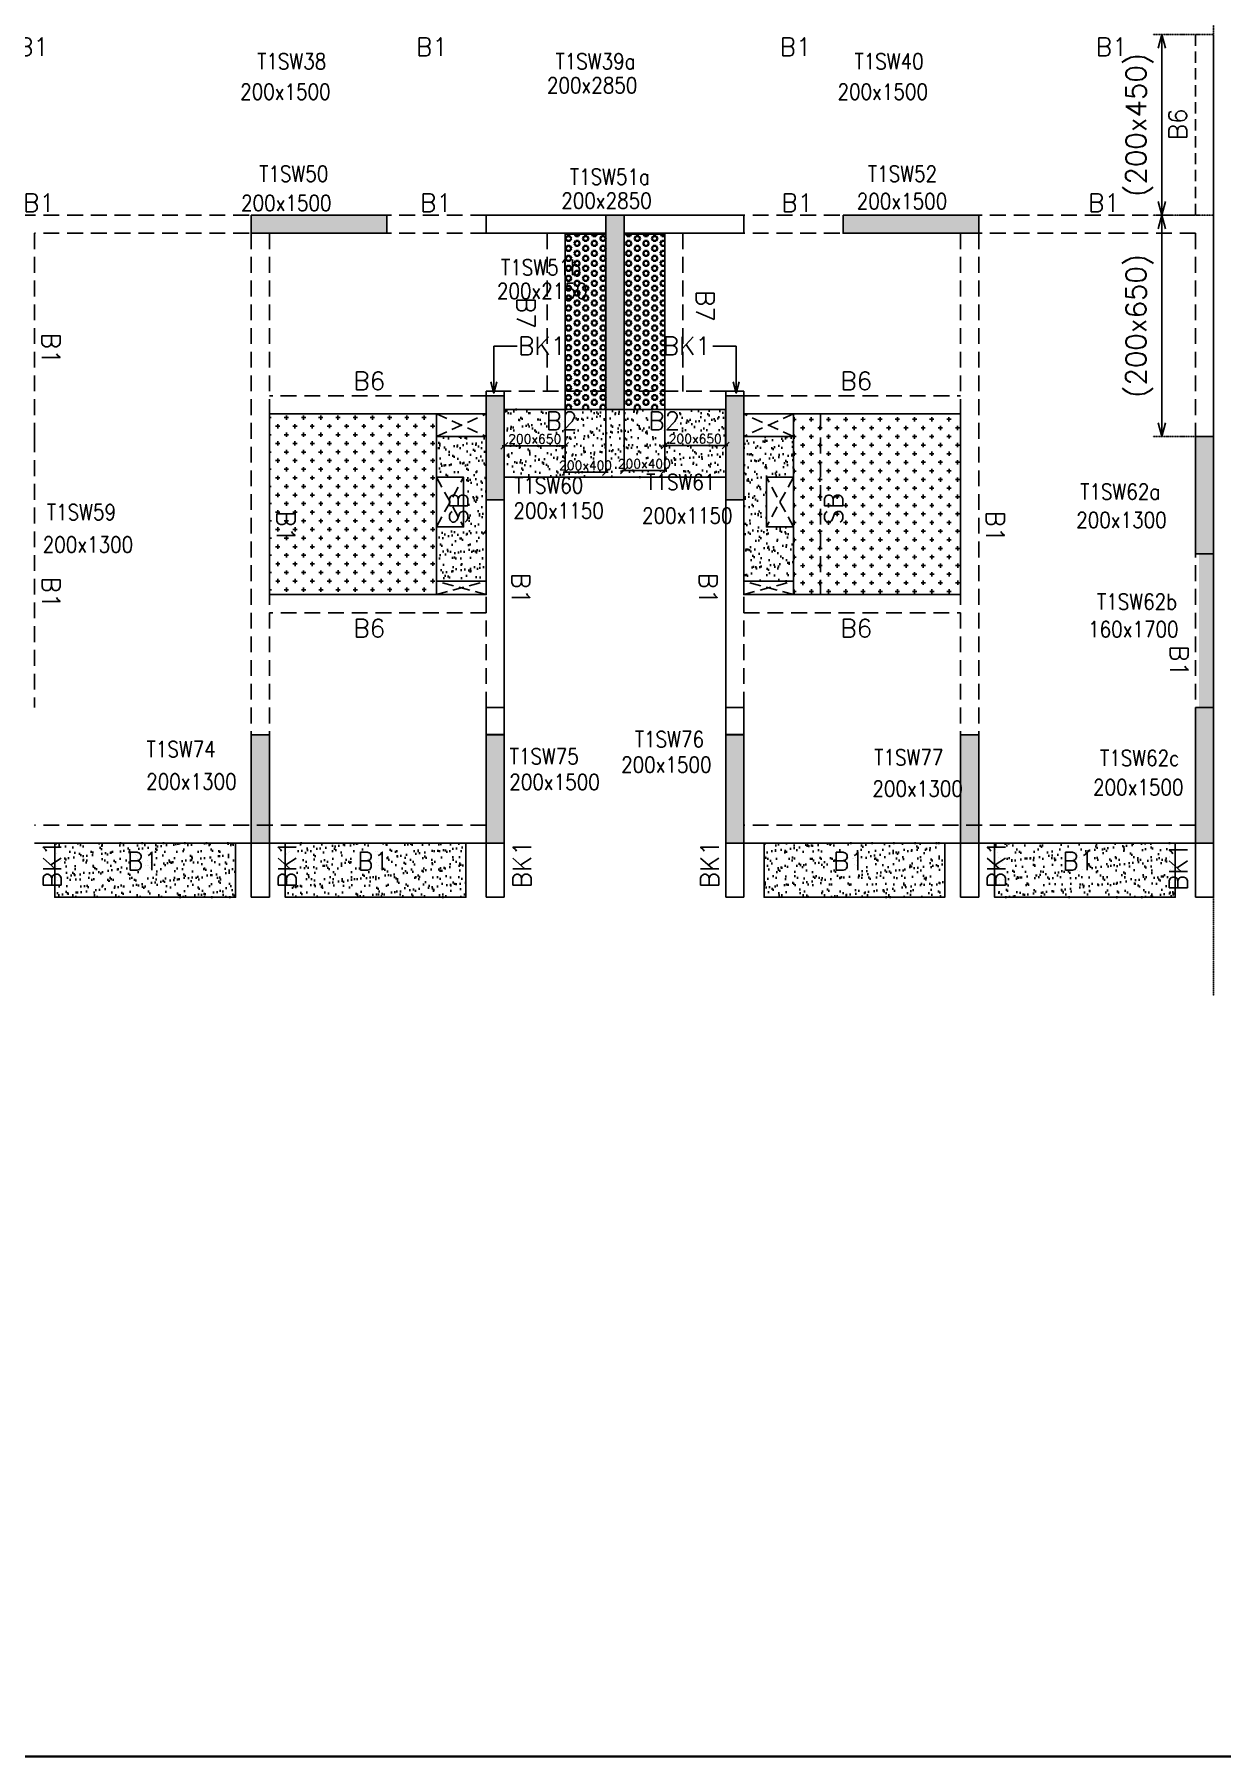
# Model space of a CAD drawing. Header units: millimetres. Extents: x 1078357 to 2594950, y -5122486 to -4636555.
# Drawn here: x 1844181 to 1857319, y -4673748 to -4654688 of the extents above; entities that cross this region are included whole.
import ezdxf

# ---------------------------------------------------------------- set-up
doc = ezdxf.new("R2010")
doc.units = ezdxf.units.MM
doc.header["$PDMODE"] = 35
for name, pattern in [('CONTINOUS', [0]), ('DOT', [0.25, 0, -0.25]), ('HIDDEN', [0.375, 0.25, -0.125]), ('New Retail block$0$CONTINOUS', [0])]:
    doc.linetypes.add(name, pattern=pattern)
doc.layers.get('0').update_dxf_attribs({"lineweight": 0})
doc.layers.get('Defpoints').update_dxf_attribs({"lineweight": 0})
for name, color, linetype, lineweight in [('A-_ANOTDIMA_D-', 6, 'Continuous', 13), ('Boundary', 40, 'Continuous', 30), ('COL. NO.', 30, 'Continuous', 25), ('COL. SIZE', 7, 'Continuous', 25), ('DIM', 9, 'Continuous', 25), ('HATCH', 8, 'Continuous', 30)]:
    doc.layers.add(name, color=color, linetype=linetype, lineweight=lineweight)
for name, color, linetype in [('B-200x325', 201, 'HIDDEN'), ('DROP SLAB', 8, 'Continuous'), ('EXPANSION JOINT', 10, 'HIDDEN'), ('NON STR. RCC WALL', 6, 'Continuous'), ('S-BEAM', 3, 'HIDDEN'), ('S-BEAM NO.', 6, 'Continuous'), ('S-COLUMN', 1, 'Continuous'), ('S-CUTOUT', 8, 'HIDDEN'), ('S-DIM', 2, 'Continuous'), ('S-SLAB-PROJECTION', 54, 'New Retail block$0$CONTINOUS'), ('SLAB FOLD', 8, 'Continuous')]:
    doc.layers.add(name, color=color, linetype=linetype)
doc.styles.add('Roman', font='romans')
doc.styles.add('ROMANS', font='romans.shx', dxfattribs={"width": 0.85})
doc.dimstyles.new('HARESH', dxfattribs={"dimtxt": 150, "dimasz": 75, "dimexe": 0, "dimexo": 0, "dimgap": 25, "dimtad": 1, "dimdec": 0, "dimdsep": 46, "dimtxsty": 'Roman', "dimblk": 'OBLIQUE', "dimcen": 225, "dimdle": 25, "dimclrd": 2, "dimclre": 2, "dimclrt": 7, "dimadec": 8, "dimazin": 1, "dimtfac": 1, "dimtdec": 0, "dimtmove": 0, "dimatfit": 0, "dimfxl": 1, "dimlwd": -1, "dimlwe": -1, "dimarcsym": 0})
pattern_1 = [(180, (718156.575, 218286.41), (-7e-15, -54.99261315), [31.75, -63.5]), (300, (718156.575, 218286.41), (47.625, 27.4963066), [31.75, -63.5]), (240, (718124.825, 218286.41), (47.625, -27.4963066), [31.75, -63.5])]

# ---------------------------------------------------------------- blocks, each defined once
blk = doc.blocks.new('_Open30')
at = {"color": 0, "linetype": 'ByBlock', "lineweight": -2}
for p, q in [((-1, 0.27), (0, 0)), ((0, 0), (-1, -0.27)), ((0, 0), (-1, 0))]:
    blk.add_line(p, q, dxfattribs=at)
blk = doc.blocks.new('*D1544')
at = {"layer": 'Defpoints', "color": 0, "linetype": 'CONTINOUS', "ltscale": 0.5, "transparency": 16777216}
for p in [(1856657, -4656688), (1857231, -4656688, 0), (1857231, -4659138, 0)]:
    blk.add_point(p, dxfattribs=at)
at = {"layer": 'S-DIM', "color": 2, "linetype": 'DOT', "ltscale": 0.5, "transparency": 16777216}
for p, q in [((1857231, -4656688), (1856557, -4656688)), ((1857231, -4659138), (1856557, -4659138))]:
    blk.add_line(p, q, dxfattribs=at)
at = {"layer": 'S-DIM', "color": 2, "linetype": 'CONTINOUS', "ltscale": 0.5, "transparency": 16777216}
blk.add_line((1856657, -4658988), (1856657, -4656838), dxfattribs=at)
at = {"layer": 'S-DIM', "color": 2, "linetype": 'CONTINOUS', "ltscale": 0.5, "transparency": 16777216, "xscale": 150, "yscale": 150, "zscale": 150}
for p, rotation in [((1856657, -4656688), 90), ((1856657, -4659138), 270)]:
    blk.add_blockref('_Open30', p, dxfattribs=dict(at, rotation=rotation))
at = {"layer": 'S-DIM', "color": 7, "linetype": 'CONTINOUS', "ltscale": 0.5, "transparency": 16777216, "insert": (1856411, -4657913), "char_height": 225, "attachment_point": 5, "rotation": 90, "style": 'Roman'}
blk.add_mtext('(200x650)', dxfattribs=at)
blk = doc.blocks.new('*D1545')
at = {"layer": 'Defpoints', "color": 0, "linetype": 'CONTINOUS', "ltscale": 0.5, "transparency": 16777216}
for p in [(1857231, -4654688, 0), (1856657, -4656688), (1857231, -4656688, 0)]:
    blk.add_point(p, dxfattribs=at)
at = {"layer": 'S-DIM', "color": 2, "linetype": 'DOT', "ltscale": 0.5, "transparency": 16777216}
for p, q in [((1857231, -4654688), (1856557, -4654688)), ((1857231, -4656688), (1856557, -4656688))]:
    blk.add_line(p, q, dxfattribs=at)
at = {"layer": 'S-DIM', "color": 2, "linetype": 'CONTINOUS', "ltscale": 0.5, "transparency": 16777216}
blk.add_line((1856657, -4654838), (1856657, -4656538), dxfattribs=at)
at = {"layer": 'S-DIM', "color": 2, "linetype": 'CONTINOUS', "ltscale": 0.5, "transparency": 16777216, "xscale": 150, "yscale": 150, "zscale": 150}
for p, rotation in [((1856657, -4654688), 90), ((1856657, -4656688), 270)]:
    blk.add_blockref('_Open30', p, dxfattribs=dict(at, rotation=rotation))
at = {"layer": 'S-DIM', "color": 7, "linetype": 'CONTINOUS', "ltscale": 0.5, "transparency": 16777216, "insert": (1856411, -4655688), "char_height": 225, "attachment_point": 5, "rotation": 90, "style": 'Roman'}
blk.add_mtext('(200x450)', dxfattribs=at)
blk = doc.blocks.new('_Oblique')
at = {"color": 0, "linetype": 'ByBlock', "lineweight": -2}
blk.add_line((-0.5, -0.5), (0.5, 0.5), dxfattribs=at)
blk = doc.blocks.new('*D1307')
at = {"layer": 'Defpoints', "color": 0, "ltscale": 700, "transparency": 16777216}
for p in [(1850056, -4658838, 0), (1850506, -4658838, 0), (1850056, -4659533)]:
    blk.add_point(p, dxfattribs=at)
at = {"layer": 'DIM', "color": 2, "ltscale": 700, "transparency": 16777216}
for p, q in [((1850056, -4658838), (1850056, -4659533)), ((1850506, -4658838), (1850506, -4659533)), ((1850531, -4659533), (1850031, -4659533))]:
    blk.add_line(p, q, dxfattribs=at)
at = {"layer": 'DIM', "color": 2, "ltscale": 700, "transparency": 16777216, "xscale": 75, "yscale": 75, "zscale": 75, "rotation": 180}
blk.add_blockref('_Oblique', (1850056, -4659533), dxfattribs=at)
at = {"layer": 'DIM', "color": 2, "ltscale": 700, "transparency": 16777216, "xscale": 75, "yscale": 75, "zscale": 75}
blk.add_blockref('_Oblique', (1850506, -4659533), dxfattribs=at)
at = {"layer": 'DIM', "color": 7, "ltscale": 700, "transparency": 16777216, "insert": (1850281, -4659458), "char_height": 150, "attachment_point": 5, "style": 'Roman'}
blk.add_mtext('{\\H0.666667x;200x400}', dxfattribs=at)
blk = doc.blocks.new('*D1308')
at = {"layer": 'Defpoints', "color": 0, "ltscale": 700, "transparency": 16777216}
for p in [(1849381, -4658838, 0), (1850056, -4658838, 0), (1849381, -4659240)]:
    blk.add_point(p, dxfattribs=at)
at = {"layer": 'DIM', "color": 2, "ltscale": 700, "transparency": 16777216}
for p, q in [((1849381, -4658838), (1849381, -4659240)), ((1850056, -4658838), (1850056, -4659240)), ((1850081, -4659240), (1849356, -4659240))]:
    blk.add_line(p, q, dxfattribs=at)
at = {"layer": 'DIM', "color": 2, "ltscale": 700, "transparency": 16777216, "xscale": 75, "yscale": 75, "zscale": 75, "rotation": 180}
blk.add_blockref('_Oblique', (1849381, -4659240), dxfattribs=at)
at = {"layer": 'DIM', "color": 2, "ltscale": 700, "transparency": 16777216, "xscale": 75, "yscale": 75, "zscale": 75}
blk.add_blockref('_Oblique', (1850056, -4659240), dxfattribs=at)
at = {"layer": 'DIM', "color": 7, "ltscale": 700, "transparency": 16777216, "insert": (1849718, -4659165), "char_height": 150, "attachment_point": 5, "style": 'Roman'}
blk.add_mtext('{\\H0.666667x;200x650}', dxfattribs=at)
blk = doc.blocks.new('*D1309')
at = {"layer": 'Defpoints', "color": 0, "ltscale": 700, "transparency": 16777216}
for p in [(1850706, -4658838, 0), (1851156, -4658838, 0), (1851156, -4659515)]:
    blk.add_point(p, dxfattribs=at)
at = {"layer": 'DIM', "color": 2, "ltscale": 700, "transparency": 16777216}
for p, q in [((1850706, -4658838), (1850706, -4659515)), ((1851156, -4658838), (1851156, -4659515)), ((1850681, -4659515), (1851181, -4659515))]:
    blk.add_line(p, q, dxfattribs=at)
at = {"layer": 'DIM', "color": 2, "ltscale": 700, "transparency": 16777216, "xscale": 75, "yscale": 75, "zscale": 75, "rotation": 180}
blk.add_blockref('_Oblique', (1850706, -4659515), dxfattribs=at)
at = {"layer": 'DIM', "color": 2, "ltscale": 700, "transparency": 16777216, "xscale": 75, "yscale": 75, "zscale": 75}
blk.add_blockref('_Oblique', (1851156, -4659515), dxfattribs=at)
at = {"layer": 'DIM', "color": 7, "ltscale": 700, "transparency": 16777216, "insert": (1850931, -4659440), "char_height": 150, "attachment_point": 5, "style": 'Roman'}
blk.add_mtext('{\\H0.666667x;200x400}', dxfattribs=at)
blk = doc.blocks.new('*D1310')
at = {"layer": 'Defpoints', "color": 0, "ltscale": 700, "transparency": 16777216}
for p in [(1851156, -4658838, 0), (1851831, -4658838, 0), (1851831, -4659238)]:
    blk.add_point(p, dxfattribs=at)
at = {"layer": 'DIM', "color": 2, "ltscale": 700, "transparency": 16777216}
for p, q in [((1851156, -4658838), (1851156, -4659238)), ((1851831, -4658838), (1851831, -4659238)), ((1851131, -4659238), (1851856, -4659238))]:
    blk.add_line(p, q, dxfattribs=at)
at = {"layer": 'DIM', "color": 2, "ltscale": 700, "transparency": 16777216, "xscale": 75, "yscale": 75, "zscale": 75, "rotation": 180}
blk.add_blockref('_Oblique', (1851156, -4659238), dxfattribs=at)
at = {"layer": 'DIM', "color": 2, "ltscale": 700, "transparency": 16777216, "xscale": 75, "yscale": 75, "zscale": 75}
blk.add_blockref('_Oblique', (1851831, -4659238), dxfattribs=at)
at = {"layer": 'DIM', "color": 7, "ltscale": 700, "transparency": 16777216, "insert": (1851494, -4659163), "char_height": 150, "attachment_point": 5, "style": 'Roman'}
blk.add_mtext('{\\H0.666667x;200x650}', dxfattribs=at)
blk = doc.blocks.new('G$CD63B60BD')
at = {"layer": 'COL. NO.', "linetype": 'Continuous', "style": 'ROMANS', "width": 0.85}
for s, p in [('T1SW38', (33940, 8565, -320)), ('T1SW39a', (37242, 8565, -320)), ('T1SW40', (40551, 8565, -320)), ('T1SW50', (33963, 7320, -320)), ('T1SW51a', (37401, 7287, -320)), ('T1SW52', (40700, 7320, -320)), ('T1SW51b', (36639, 6284, -320)), ('T1SW60', (36784, 3871, -320)), ('T1SW61', (38246, 3908, -320)), ('T1SW62a', (43049, 3802, -320)), ('T1SW59', (31613, 3575, -320)), ('T1SW62b', (43235, 2584, -320)), ('T1SW76', (38120, 1062, -320)), ('T1SW74', (32717, 952, -320)), ('T1SW75', (36735, 873, -320)), ('T1SW77', (40770, 861, -320)), ('T1SW62c', (43268, 854, -323))]:
    blk.add_text(s, height=175, dxfattribs=at).set_placement(p)
at = {"layer": 'COL. SIZE', "linetype": 'Continuous', "style": 'ROMANS', "width": 0.85}
for s, p in [('200x1500', (33752, 8228, -320)), ('200x2850', (37147, 8300, -320)), ('200x1500', (40363, 8228, -320)), ('200x1500', (33762, 6997, -320)), ('200x2850', (37306, 7022, -320)), ('200x1500', (40576, 7017, -320)), ('200x2150', (36594, 6023, -320)), ('200x1150', (36776, 3591, -320)), ('200x1150', (38200, 3537, -320)), ('200x1300', (43005, 3488, -320)), ('200x1300', (31567, 3217, -320)), ('160x1700', (43136, 2280, -320)), ('200x1500', (37968, 780, -320)), ('200x1300', (32712, 594, -320)), ('200x1500', (36731, 588, -320)), ('200x1300', (40749, 514, -320)), ('200x1500', (43191, 531, -323))]:
    blk.add_text(s, height=175, dxfattribs=at).set_placement(p)

msp = doc.modelspace()

# ---------------------------------------------------------------- hatches: boundary and pattern name
at = {"layer": 'DROP SLAB'}
h = msp.add_hatch(dxfattribs=at)
h.set_pattern_fill('CROSS', color=8, scale=15, angle=0.03079)
h.set_pattern_definition([(180.03079016, (-8035083.9, 37494083.75), (-95.19879988, -95.30117261), [47.625, -142.875]), (270.03079016, (-8035107.72, 37494107.55), (95.30117261, -95.19879988), [47.625, -142.875])])
h.paths.add_polyline_path([(1848631, -4658887.8), (1846781.1, -4658887.8), (1846781.1, -4660887.6), (1848631, -4660887.6)])
h = msp.add_hatch(dxfattribs=at)
h.set_pattern_fill('CROSS', color=8, scale=15, angle=0.03079)
h.set_pattern_definition([(180.03079016, (-6937859.18, 32810064.57), (-95.19879988, -95.30117261), [47.625, -142.875]), (270.03079016, (-6937883.005, 32810088.365), (95.30117261, -95.19879988), [47.625, -142.875])])
h.paths.add_polyline_path([(1852581.1, -4658887.9), (1854431.1, -4658887.9), (1854431.1, -4660887.7), (1852581.1, -4660887.7)])
at = {"layer": 'HATCH', "ltscale": 1000}
h = msp.add_hatch(dxfattribs=at)
h.set_pattern_fill('HEX', color=8, scale=10, angle=180)
h.set_pattern_definition(pattern_1)
h.paths.add_polyline_path([(1850506.3, -4656898.4), (1850056.3, -4656898.4), (1850056.3, -4658837.7), (1850506.3, -4658837.7)])
h = msp.add_hatch(dxfattribs=at)
h.set_pattern_fill('HEX', color=8, scale=10, angle=180)
h.set_pattern_definition(pattern_1)
h.paths.add_polyline_path([(1850706.7, -4656898.4), (1851156.7, -4656898.4), (1851156.7, -4658837.7), (1850706.7, -4658837.7)])
at = {"layer": 'HATCH'}
h = msp.add_hatch(dxfattribs=at)
h.set_pattern_fill('AR-SAND', color=8, scale=3, angle=179.97015)
h.set_pattern_definition([(37.47015413, (-3235051.62, 18707870.84), (-4.72361136, 146.8264517), [0, -115.824, 0, -129.54, 0, -123.825]), (7.4701541, (-3235051.62, 18707870.84), (134.9689868, 214.9772528), [0, -62.484, 0, -104.394, 0, -40.005]), (327.4701541, (-3235145.35, 18707870.89), (237.2979035, 0.3075449), [0, -38.1, 0, -137.16, 0, -179.07]), (317.4701541, (-3235145.35, 18707870.89), (229.1017424, 66.759465), [0, -19.05, 0, -89.916, 0, -102.87])])
h.paths.add_polyline_path([(1851831.3, -4658837.7), (1849381.3, -4658837.7), (1849381.4, -4659437.8), (1851831.3, -4659437.8)])
h = msp.add_hatch(dxfattribs=at)
h.set_pattern_fill('AR-SAND', color=8, scale=3, angle=179.97015)
h.set_pattern_definition([(37.47015413, (-3235051.53, 18707870.82), (-4.72361136, 146.8264517), [0, -115.824, 0, -129.54, 0, -123.825]), (7.4701541, (-3235051.53, 18707870.82), (134.9689868, 214.9772528), [0, -62.484, 0, -104.394, 0, -40.005]), (327.4701541, (-3235145.26, 18707870.86), (237.2979035, 0.3075449), [0, -38.1, 0, -137.16, 0, -179.07]), (317.4701541, (-3235145.26, 18707870.86), (229.1017424, 66.759465), [0, -19.05, 0, -89.916, 0, -102.87])])
h.paths.add_polyline_path([(1851831.4, -4658837.8), (1849381.4, -4658837.8), (1849381.4, -4659587.7), (1851831.4, -4659587.7)])
h = msp.add_hatch(dxfattribs=at)
h.set_pattern_fill('AR-SAND', color=8, scale=3, angle=359.97015)
h.set_pattern_definition([(37.47015413, (-4356212.72, 23615837.75), (-4.72361136, 146.8264517), [0, -115.824, 0, -129.54, 0, -123.825]), (7.4701541, (-4356212.72, 23615837.75), (134.9689868, 214.9772528), [0, -62.484, 0, -104.394, 0, -40.005]), (327.47015413, (-4356306.45, 23615837.8), (237.29790347, 0.3075449), [0, -38.1, 0, -137.16, 0, -179.07]), (317.4701541, (-4356306.45, 23615837.8), (229.1017424, 66.759465), [0, -19.05, 0, -89.916, 0, -102.87])])
h.paths.add_polyline_path([(1849180.4, -4660737.8), (1848630.4, -4660737.8), (1848630.4, -4660137.8), (1848930.4, -4660137.8), (1848930.4, -4659587.8), (1848630.4, -4659587.9), (1848630.4, -4659137.8), (1849180.4, -4659137.8)])
h = msp.add_hatch(dxfattribs=at)
h.set_pattern_fill('AR-SAND', color=8, scale=3, angle=180.02985)
h.set_pattern_definition([(37.47015413, (-4356211.95, 23615837.68), (-4.72361136, 146.8264517), [0, -115.824, 0, -129.54, 0, -123.825]), (7.4701541, (-4356211.95, 23615837.68), (134.9689868, 214.9772528), [0, -62.484, 0, -104.394, 0, -40.005]), (327.47015413, (-4356305.67, 23615837.73), (237.29790347, 0.3075449), [0, -38.1, 0, -137.16, 0, -179.07]), (317.4701541, (-4356305.67, 23615837.73), (229.1017424, 66.759465), [0, -19.05, 0, -89.916, 0, -102.87])])
h.paths.add_polyline_path([(1852031.1, -4660737.8), (1852581.1, -4660737.8), (1852581.1, -4660137.7), (1852281.1, -4660137.7), (1852281.1, -4659587.8), (1852581.1, -4659587.8), (1852581.1, -4659137.8), (1852031.1, -4659137.8)])
h = msp.add_hatch(dxfattribs=at)
h.set_pattern_fill('AR-SAND', color=8, scale=3, angle=179.97015)
h.set_pattern_definition([(37.47015413, (-3233726.62, 18707870.85), (-4.72361136, 146.8264517), [0, -115.824, 0, -129.54, 0, -123.825]), (7.4701541, (-3233726.62, 18707870.85), (134.9689868, 214.9772528), [0, -62.484, 0, -104.394, 0, -40.005]), (327.4701541, (-3233820.35, 18707870.9), (237.2979035, 0.3075449), [0, -38.1, 0, -137.16, 0, -179.07]), (317.4701541, (-3233820.35, 18707870.9), (229.1017424, 66.759465), [0, -19.05, 0, -89.916, 0, -102.87])])
h.paths.add_polyline_path([(1846406.4, -4663637.8), (1844406.4, -4663637.8), (1844406.4, -4664237.8), (1846406.4, -4664237.8)])
h = msp.add_hatch(dxfattribs=at)
h.set_pattern_fill('AR-SAND', color=8, scale=3, angle=179.97015)
h.set_pattern_definition([(37.47015413, (-3236276.62, 18707870.85), (-4.72361136, 146.8264517), [0, -115.824, 0, -129.54, 0, -123.825]), (7.4701541, (-3236276.62, 18707870.85), (134.9689868, 214.9772528), [0, -62.484, 0, -104.394, 0, -40.005]), (327.4701541, (-3236370.35, 18707870.9), (237.2979035, 0.3075449), [0, -38.1, 0, -137.16, 0, -179.07]), (317.4701541, (-3236370.35, 18707870.9), (229.1017424, 66.759465), [0, -19.05, 0, -89.916, 0, -102.87])])
h.paths.add_polyline_path([(1848956.4, -4663637.8), (1846956.4, -4663637.8), (1846956.4, -4664237.8), (1848956.4, -4664237.8)])
h = msp.add_hatch(dxfattribs=at)
h.set_pattern_fill('AR-SAND', color=8, scale=3, angle=179.97015)
h.set_pattern_definition([(37.47015413, (-3241576.62, 18707870.85), (-4.72361136, 146.8264517), [0, -115.824, 0, -129.54, 0, -123.825]), (7.4701541, (-3241576.62, 18707870.85), (134.9689868, 214.9772528), [0, -62.484, 0, -104.394, 0, -40.005]), (327.4701541, (-3241670.35, 18707870.9), (237.2979035, 0.3075449), [0, -38.1, 0, -137.16, 0, -179.07]), (317.4701541, (-3241670.35, 18707870.9), (229.1017424, 66.759465), [0, -19.05, 0, -89.916, 0, -102.87])])
h.paths.add_polyline_path([(1854256.4, -4663637.8), (1852256.4, -4663637.8), (1852256.4, -4664237.8), (1854256.4, -4664237.8)])
h = msp.add_hatch(dxfattribs=at)
h.set_pattern_fill('AR-SAND', color=8, scale=3, angle=179.97015)
h.set_pattern_definition([(37.47015413, (-3244126.62, 18707870.85), (-4.72361136, 146.8264517), [0, -115.824, 0, -129.54, 0, -123.825]), (7.4701541, (-3244126.62, 18707870.85), (134.9689868, 214.9772528), [0, -62.484, 0, -104.394, 0, -40.005]), (327.4701541, (-3244220.35, 18707870.9), (237.2979035, 0.3075449), [0, -38.1, 0, -137.16, 0, -179.07]), (317.4701541, (-3244220.35, 18707870.9), (229.1017424, 66.759465), [0, -19.05, 0, -89.916, 0, -102.87])])
h.paths.add_polyline_path([(1856806.4, -4663637.8), (1854806.4, -4663637.8), (1854806.4, -4664237.8), (1856806.4, -4664237.8)])
at = {"layer": 'S-COLUMN', "lineweight": 25}
h = msp.add_hatch(color=1, dxfattribs=at)
h.dxf.hatch_style = 1
h.paths.add_polyline_path([(1846581.1, -4656687.8), (1848081.1, -4656687.8), (1848081.1, -4656887.8), (1846581.1, -4656887.8)])
h = msp.add_hatch(color=1, dxfattribs=at)
h.dxf.hatch_style = 1
h.paths.add_polyline_path([(1850506.1, -4658837.7), (1850706.1, -4658837.7), (1850706.1, -4656687.7), (1850506.1, -4656687.7)])
h = msp.add_hatch(color=1, dxfattribs=at)
h.dxf.hatch_style = 1
h.paths.add_polyline_path([(1853131.1, -4656687.8), (1854631.1, -4656687.8), (1854631.1, -4656887.8), (1853131.1, -4656887.8)])
at = {"layer": 'S-COLUMN', "lineweight": 25, "extrusion": (-1.00316e-06, -1.91639e-11, 1)}
h = msp.add_hatch(color=1, dxfattribs=at)
h.dxf.hatch_style = 1
h.paths.add_polyline_path([(1849181.1, -4658687.8), (1849381.1, -4658687.8), (1849381.1, -4659837.8), (1849181.1, -4659837.8)])
at = {"layer": 'S-COLUMN', "lineweight": 25}
h = msp.add_hatch(color=1, dxfattribs=at)
h.dxf.hatch_style = 1
h.paths.add_polyline_path([(1852031.1, -4658687.8), (1851831.1, -4658687.8), (1851831.1, -4659837.8), (1852031.1, -4659837.8)])
h = msp.add_hatch(color=1, dxfattribs=at)
h.dxf.hatch_style = 1
h.paths.add_polyline_path([(1857031.1, -4659137.8), (1857231.1, -4659137.8), (1857231.1, -4660437.8), (1857031.1, -4660437.8)])
at = {"layer": 'S-COLUMN', "lineweight": 25, "extrusion": (1.00316e-06, -2.11765e-11, 1)}
h = msp.add_hatch(color=1, dxfattribs=at)
h.dxf.hatch_style = 1
h.paths.add_polyline_path([(1857231.1, -4662137.8), (1857071.1, -4662137.8), (1857071.1, -4660437.8), (1857231.1, -4660437.8)])
at = {"layer": 'S-COLUMN', "lineweight": 25}
h = msp.add_hatch(color=1, dxfattribs=at)
h.dxf.hatch_style = 1
h.paths.add_polyline_path([(1857231.1, -4663637.8), (1857031.1, -4663637.8), (1857031.1, -4662137.8), (1857231.1, -4662137.8)])
h = msp.add_hatch(color=1, dxfattribs=at)
h.dxf.hatch_style = 1
h.paths.add_polyline_path([(1846781.1, -4662437.8), (1846781.1, -4663637.8), (1846581.1, -4663637.8), (1846581.1, -4662437.8)])
at = {"layer": 'S-COLUMN', "lineweight": 25, "extrusion": (-1.00316e-06, -1.91639e-11, 1)}
h = msp.add_hatch(color=1, dxfattribs=at)
h.dxf.hatch_style = 1
h.paths.add_polyline_path([(1849181.1, -4663637.8), (1849381.1, -4663637.8), (1849381.1, -4662437.8), (1849181.1, -4662437.8)])
at = {"layer": 'S-COLUMN', "lineweight": 25}
h = msp.add_hatch(color=1, dxfattribs=at)
h.dxf.hatch_style = 1
h.paths.add_polyline_path([(1852031.1, -4662437.8), (1852031.1, -4663637.8), (1851831.1, -4663637.8), (1851831.1, -4662437.8)])
h = msp.add_hatch(color=1, dxfattribs=at)
h.dxf.hatch_style = 1
h.paths.add_polyline_path([(1854631.1, -4662437.8), (1854631.1, -4663637.8), (1854431.1, -4663637.8), (1854431.1, -4662437.8)])

# ---------------------------------------------------------------- linework, layer by layer
at = {"layer": 'Boundary', "ltscale": 700, "elevation": 0}
msp.add_lwpolyline([(1803327.6, -4636994.1), (1908927.8, -4636994.1), (1908927.8, -4673747.9), (1803327.6, -4673747.9)], close=True, dxfattribs=at)
at = {"layer": 'DROP SLAB', "color": 3, "linetype": 'CONTINOUS', "ltscale": 500, "elevation": 0}
for points in [[(1848631, -4658887.8), (1846781.1, -4658887.8), (1846781.1, -4660887.6), (1848631, -4660887.6)], [(1848631.1, -4659137.8), (1849181, -4659137.8), (1849181, -4658887.8), (1848631.1, -4658887.8)], [(1852581.1, -4659137.8), (1852031.3, -4659137.8), (1852031.3, -4658887.8), (1852581.1, -4658887.8)], [(1852581.1, -4658887.9), (1854431.1, -4658887.9), (1854431.1, -4660887.7), (1852581.1, -4660887.7)], [(1848631, -4660137.8), (1848931, -4660137.8), (1848931, -4659587.8), (1848631, -4659587.8)], [(1852581.1, -4660137.8), (1852281.1, -4660137.8), (1852281.1, -4659587.8), (1852581.1, -4659587.8)], [(1848630.7, -4660887.5), (1849180.7, -4660887.5), (1849180.7, -4660737.8), (1848630.7, -4660737.8)], [(1852581.1, -4660887.5), (1852031.1, -4660887.5), (1852031.1, -4660737.8), (1852581.1, -4660737.8)]]:
    msp.add_lwpolyline(points, close=True, dxfattribs=at)
at = {"layer": 'EXPANSION JOINT'}
msp.add_line((1857231.4, -4644997.8, 0), (1857231.4, -4665330.3, 0), dxfattribs=at)
msp.add_line((1857231.4, -4644997.8, 0), (1857231.4, -4665330.3, 0), dxfattribs=at)
at = {"layer": 'NON STR. RCC WALL', "elevation": 0}
for points in [[(1850506.1, -4656688.4), (1849181.1, -4656688.1), (1849181.1, -4656887.5), (1850506.1, -4656887.8)], [(1852031.1, -4656688.4), (1850706.1, -4656688.1), (1850706.1, -4656887.5), (1852031.1, -4656887.8)], [(1849381, -4662137.7), (1849381, -4662437.7), (1849181.1, -4662437.7), (1849181.1, -4662137.7)], [(1852031, -4662137.7), (1852031, -4662437.7), (1851831.1, -4662437.7), (1851831.1, -4662137.7)]]:
    msp.add_lwpolyline(points, close=True, dxfattribs=at)
at = {"layer": 'S-BEAM', "linetype": 'HIDDEN', "ltscale": 500}
msp.add_line((1857031.4, -4656687.8, 0), (1857031.4, -4654687.7, 0), dxfattribs=at)
at = {"layer": 'S-BEAM', "linetype": 'Continuous', "ltscale": 500}
msp.add_line((1857231.4, -4656687.8, 0), (1857231.4, -4654687.8, 0), dxfattribs=at)
at = {"layer": 'S-BEAM', "linetype": 'HIDDEN', "ltscale": 700}
for p, q in [((1849181.3, -4656687.8, 0), (1838324.7, -4656687.8, 0)), ((1857031.4, -4656687.8, 0), (1852031.3, -4656687.8, 0)), ((1849181.3, -4656887.8, 0), (1844181.3, -4656887.8, 0)), ((1844181.3, -4656887.8, 0), (1844181.3, -4659137.7, 0)), ((1846581.3, -4656887.8, 0), (1846581.3, -4663337.7, 0)), ((1846781.3, -4656887.8, 0), (1846781.3, -4663337.7, 0)), ((1857031.4, -4656887.8, 0), (1852031.3, -4656887.8, 0)), ((1854431.3, -4656887.8, 0), (1854431.3, -4663337.7, 0)), ((1854631.3, -4656887.8, 0), (1854631.3, -4663337.7, 0)), ((1857031.4, -4656887.8, 0), (1857031.4, -4662137.7, 0)), ((1850506.3, -4658637.7, 0), (1849381.3, -4658637.7, 0)), ((1851831.3, -4658637.7, 0), (1850706.3, -4658637.7, 0)), ((1852581.2, -4658888.1, 0), (1852581.2, -4660887.9, 0)), ((1852881.2, -4658888.1, 0), (1852881.2, -4660887.9, 0)), ((1844181.4, -4659137.7, 0), (1844181.4, -4662137.7, 0)), ((1849181.4, -4662137.7, 0), (1849181.4, -4659837.7, 0)), ((1852031.4, -4662137.7, 0), (1852031.4, -4659837.7, 0)), ((1849181.3, -4663437.7, 0), (1844181.3, -4663437.7, 0)), ((1857031.3, -4663437.7, 0), (1852031.3, -4663437.7, 0))]:
    msp.add_line(p, q, dxfattribs=at)
at = {"layer": 'S-BEAM', "linetype": 'CONTINOUS', "ltscale": 700}
for p, q in [((1857231.4, -4656687.8, 0), (1857231.4, -4662137.7, 0)), ((1849381.4, -4662137.7, 0), (1849381.4, -4659837.7, 0)), ((1851831.4, -4662137.7, 0), (1851831.4, -4659837.7, 0)), ((1849181.3, -4663637.7, 0), (1844181.3, -4663637.7, 0)), ((1846581.1, -4664237.8, 0), (1846581.1, -4663637.8, 0)), ((1846781.1, -4663637.8, 0), (1846781.1, -4664237.8, 0)), ((1849181.1, -4664237.8, 0), (1849181.1, -4663637.8, 0)), ((1849381.1, -4663637.8, 0), (1849381.1, -4664237.8, 0)), ((1851831.1, -4664237.8, 0), (1851831.1, -4663637.8, 0)), ((1852031.1, -4663637.8, 0), (1852031.1, -4664237.8, 0)), ((1857031.3, -4663637.7, 0), (1852031.3, -4663637.7, 0)), ((1854431.1, -4664237.8, 0), (1854431.1, -4663637.8, 0)), ((1854631.1, -4663637.8, 0), (1854631.1, -4664237.8, 0)), ((1857031.1, -4664237.7, 0), (1857031.1, -4663637.7, 0)), ((1857231.1, -4663637.7, 0), (1857231.1, -4664237.7, 0)), ((1846781.1, -4664237.8, 0), (1846581.1, -4664237.8, 0)), ((1849381.1, -4664237.8, 0), (1849181.1, -4664237.8, 0)), ((1852031.1, -4664237.8, 0), (1851831.1, -4664237.8, 0)), ((1854631.1, -4664237.8, 0), (1854431.1, -4664237.8, 0)), ((1857231.1, -4664237.7, 0), (1857031.1, -4664237.7, 0))]:
    msp.add_line(p, q, dxfattribs=at)
at = {"layer": 'S-BEAM', "ltscale": 700}
for p, q in [((1849856.2, -4658637.9, 0), (1849856.2, -4656887.9, 0)), ((1851356.4, -4658637.9, 0), (1851356.4, -4656887.9, 0)), ((1849181.1, -4658687.8, 0), (1846781.3, -4658687.8, 0)), ((1852031.4, -4658687.9, 0), (1854431.2, -4658687.9, 0)), ((1849181.3, -4661087.6, 0), (1846781.3, -4661087.6, 0)), ((1852031.3, -4661087.7, 0), (1854431.3, -4661087.6, 0))]:
    msp.add_line(p, q, dxfattribs=at)
at = {"layer": 'S-BEAM', "linetype": 'Continuous', "ltscale": 700}
for p, q in [((1850056.2, -4658637.9, 0), (1850056.2, -4656898.5, 0)), ((1851156.4, -4658637.9, 0), (1851156.4, -4656898.5, 0)), ((1851831.3, -4658837.7, 0), (1849381.3, -4658837.7, 0)), ((1849181.1, -4658887.8, 0), (1846781.3, -4658887.8, 0)), ((1852031.4, -4658887.9, 0), (1854431.2, -4658887.9, 0)), ((1849181.3, -4660887.6, 0), (1846781.3, -4660887.6, 0)), ((1852031.3, -4660887.7, 0), (1854431.3, -4660887.6, 0))]:
    msp.add_line(p, q, dxfattribs=at)
at = {"layer": 'S-BEAM', "linetype": 'Continuous', "ltscale": 700, "elevation": 0}
for points in [[(1849381.4, -4658687.8), (1849181.4, -4658687.8), (1849181.4, -4658637.6), (1849381.4, -4658637.6)], [(1851831.4, -4658687.8), (1852031.4, -4658687.8), (1852031.4, -4658637.6), (1851831.4, -4658637.6)]]:
    msp.add_lwpolyline(points, close=True, dxfattribs=at)
at = {"layer": 'S-COLUMN', "color": 1, "lineweight": 25, "elevation": 0}
for points in [[(1846581.1, -4656687.8), (1848081.1, -4656687.8), (1848081.1, -4656887.8), (1846581.1, -4656887.8)], [(1850506.1, -4658837.7), (1850706.1, -4658837.7), (1850706.1, -4656687.7), (1850506.1, -4656687.7)], [(1853131.1, -4656687.8), (1854631.1, -4656687.8), (1854631.1, -4656887.8), (1853131.1, -4656887.8)], [(1852031.1, -4658687.8), (1851831.1, -4658687.8), (1851831.1, -4659837.8), (1852031.1, -4659837.8)], [(1857031.1, -4659137.8), (1857231.1, -4659137.8), (1857231.1, -4660437.8), (1857031.1, -4660437.8)], [(1857231.1, -4663637.8), (1857031.1, -4663637.8), (1857031.1, -4662137.8), (1857231.1, -4662137.8)], [(1846581.1, -4662437.8), (1846781.1, -4662437.8), (1846781.1, -4663637.8), (1846581.1, -4663637.8)], [(1852031.1, -4663637.8), (1851831.1, -4663637.8), (1851831.1, -4662437.8), (1852031.1, -4662437.8)], [(1854431.1, -4662438), (1854631.1, -4662438), (1854631.1, -4663637.8), (1854431.1, -4663637.8)]]:
    msp.add_lwpolyline(points, close=True, dxfattribs=at)
at = {"layer": 'S-COLUMN', "color": 1, "lineweight": 25, "extrusion": (-1.00316e-06, -1.91639e-11, 1), "elevation": -1.9}
for points in [[(1849181.1, -4658687.8), (1849381.1, -4658687.8), (1849381.1, -4659837.8), (1849181.1, -4659837.8)], [(1849181.1, -4663637.8), (1849381.1, -4663637.8), (1849381.1, -4662437.8), (1849181.1, -4662437.8)]]:
    msp.add_lwpolyline(points, close=True, dxfattribs=at)
at = {"layer": 'S-CUTOUT', "ltscale": 500}
for p, q in [((1848631.1, -4659137.8, 0), (1849181, -4658887.8, 0)), ((1848631.1, -4658887.8, 0), (1849181.1, -4659137.8, 0)), ((1852581.1, -4658887.8, 0), (1852031.1, -4659137.8, 0)), ((1852581.1, -4659137.8, 0), (1852031.3, -4658887.8, 0)), ((1848631, -4660137.8, 0), (1848931, -4659587.8, 0)), ((1848631, -4659587.8, 0), (1848931, -4660137.8, 0)), ((1852581.2, -4660137.8, 0), (1852281.1, -4659587.8, 0)), ((1852581.2, -4659587.8, 0), (1852281.1, -4660137.8, 0)), ((1849180.7, -4660887.8, 0), (1848630.7, -4660737.8, 0)), ((1848631.5, -4660887.5, 0), (1849180.7, -4660737.8, 0)), ((1852580.3, -4660887.5, 0), (1852031.1, -4660737.8, 0)), ((1852031.1, -4660887.8, 0), (1852581.1, -4660737.8, 0))]:
    msp.add_line(p, q, dxfattribs=at)
at = {"layer": 'S-SLAB-PROJECTION', "elevation": 0}
for points in [[(1851831.4, -4658837.8), (1849381.4, -4658837.8), (1849381.4, -4659587.7), (1851831.4, -4659587.7)], [(1846406.4, -4663637.8), (1844406.4, -4663637.8), (1844406.4, -4664237.8), (1846406.4, -4664237.8)], [(1848956.4, -4663637.8), (1846956.4, -4663637.8), (1846956.4, -4664237.8), (1848956.4, -4664237.8)], [(1854256.4, -4663637.8), (1852256.4, -4663637.8), (1852256.4, -4664237.8), (1854256.4, -4664237.8)], [(1856806.4, -4663637.8), (1854806.4, -4663637.8), (1854806.4, -4664237.8), (1856806.4, -4664237.8)]]:
    msp.add_lwpolyline(points, close=True, dxfattribs=at)
at = {"layer": 'SLAB FOLD', "color": 8, "ltscale": 1000, "elevation": 0}
for points in [[(1850056.2, -4656898.4), (1850506.2, -4656898.4), (1850506.2, -4658837.7), (1850056.2, -4658837.7)], [(1851156.5, -4656898.4), (1850706.3, -4656898.4), (1850706.3, -4658837.7), (1851156.5, -4658837.7)]]:
    msp.add_lwpolyline(points, close=True, dxfattribs=at)
for points in [[(1849180.4, -4660737.8), (1848630.4, -4660737.8), (1848630.4, -4660137.8), (1848930.4, -4660137.8), (1848930.4, -4659587.8), (1848630.4, -4659587.9), (1848630.4, -4659137.8), (1849180.4, -4659137.8), (1849180.4, -4660737.8)], [(1852031.1, -4660737.8), (1852581.1, -4660737.8), (1852581.1, -4660137.7), (1852281.1, -4660137.7), (1852281.1, -4659587.8), (1852581.1, -4659587.8), (1852581.1, -4659137.8), (1852031.1, -4659137.8), (1852031.1, -4660737.8)]]:
    msp.add_lwpolyline(points, dxfattribs=at)

# ---------------------------------------------------------------- block references
at = {"layer": 'A-_ANOTDIMA_D-', "color": 2, "ltscale": 700}
msp.add_blockref('G$CD63B60BD', (1812706.1, -4663637.8, 0), dxfattribs=at)

# ---------------------------------------------------------------- texts
at = {"layer": 'B-200x325', "linetype": 'Continuous', "ltscale": 700, "style": 'ROMANS'}
for rotation, p in [(359.99945, (1847711.8, -4658622.6, -2.7)), (0.00134, (1853100.8, -4658622.6, -2.7)), (359.99945, (1847711.8, -4661359.7, -2.7)), (0.00134, (1853100.8, -4661359.8, -2.7))]:
    msp.add_text('B6', height=200, rotation=rotation, dxfattribs=at).set_placement(p)
at = {"layer": 'S-BEAM NO.', "linetype": 'HIDDEN', "ltscale": 500, "style": 'ROMANS'}
for s, rotation, p in [('B1', 359.99906, (1843988.9, -4654924.8, -2.7)), ('B1', 359.99906, (1848404.2, -4654924.9, -2.7)), ('B1', 359.99906, (1852428.7, -4654924.9, -2.7)), ('B1', 359.99906, (1855927.2, -4654924.9, -2.7)), ('B6', 90, (1856934.8, -4655857.6, -2.7)), ('B1', 0.00094, (1844055.8, -4656650.5, -2.7)), ('B1', 0.00094, (1848449.8, -4656650.5, -2.7)), ('B1', 0.00094, (1852447.4, -4656650.5, -2.7)), ('B1', 0.00094, (1855842.1, -4656650.5, -2.7)), ('B1', 269.99906, (1844264.5, -4657989.7, -2.7)), ('B1', 269.99906, (1846865.2, -4659959, -2.7)), ('B1', 269.99906, (1854715.2, -4659959, -2.7)), ('B1', 269.99906, (1844265.2, -4660688.1, -2.7)), ('B1', 269.99906, (1849465.2, -4660644, -2.7)), ('B1', 269.99906, (1851538.5, -4660644, -2.7)), ('B1', 269.99906, (1856751.1, -4661447.7, -2.7)), ('B1', 0.00094, (1845206.6, -4663938.1, -2.7)), ('B1', 0.00094, (1847755.3, -4663938.1, -2.7)), ('B1', 0.00094, (1853021.2, -4663938.1, -2.7)), ('B1', 0.00094, (1855558.5, -4663938.1, -2.7))]:
    msp.add_text(s, height=200, rotation=rotation, dxfattribs=at).set_placement(p)
at = {"layer": 'S-BEAM NO.', "linetype": 'Continuous', "ltscale": 700, "style": 'ROMANS'}
for s, rotation, p in [('B7', 269.99906, (1849521.4, -4657593.6, -2.7)), ('B7', 269.99906, (1851505.4, -4657517.2, -2.7)), ('BK1', 0.00094, (1849534.5, -4658235.1, -2.7)), ('BK1', 359.99906, (1851135.4, -4658235.1, -2.7)), ('SB', 90.00094, (1848975.9, -4660112.1, -2.7)), ('SB', 90.00094, (1853125.9, -4660112.2, -2.7))]:
    msp.add_text(s, height=200, rotation=rotation, dxfattribs=at).set_placement(p)
at = {"layer": 'S-BEAM NO.', "linetype": 'Continuous', "ltscale": 500, "style": 'ROMANS'}
for p in [(1849839.2, -4659065.7, -2.7), (1850975.9, -4659065.7, -2.7)]:
    msp.add_text('B2', height=200, dxfattribs=at).set_placement(p)
at = {"layer": 'S-BEAM NO.', "linetype": 'CONTINOUS', "ltscale": 700, "style": 'ROMANS'}
for p in [(1844476.7, -4664137.4, 50), (1847076.7, -4664137.4, 50), (1849676.7, -4664137.4, 50), (1851754, -4664137.4, 50), (1854926.7, -4664137.4, 50), (1856940.4, -4664168.2, 50)]:
    msp.add_text('BK1', height=200, rotation=90, dxfattribs=at).set_placement(p)

# ---------------------------------------------------------------- dimensions: what is measured, and where the dimension line sits
at = {"layer": 'DIM', "ltscale": 700}
for base, p1, p2, picture, middle in [((1849381.1, -4659240.4, 0), (1850055.8, -4658838.3, 0), (1849381.1, -4658838.3, 0), '*D1308', (1849718.5, -4659165.4, 0)), ((1851831, -4659238.4, 0), (1851156.1, -4658838.3, 0), (1851831, -4658838.3, 0), '*D1310', (1851493.5, -4659163.4, 0))]:
    dim = msp.add_linear_dim(base=base, p1=p1, p2=p2, text='{\\H0.666667x;200x650}', dimstyle='HARESH', override={"dimtxsty": 'Roman', "dimtmove": 1}, dxfattribs=at)
    dim.commit()
    dim.dimension.update_dxf_attribs({"geometry": picture, "text_midpoint": middle})
for base, p1, p2, picture, middle in [((1850055.8, -4659533.3, 0), (1850505.9, -4658838.3, 0), (1850055.8, -4658838.3, 0), '*D1307', (1850280.9, -4659533.3, 0)), ((1851156.1, -4659515.1, 0), (1850706, -4658838.3, 0), (1851156.1, -4658838.3, 0), '*D1309', (1850931, -4659515.1, 0))]:
    dim = msp.add_linear_dim(base=base, p1=p1, p2=p2, text='{\\H0.666667x;200x400}', dimstyle='HARESH', override={"dimtxsty": 'Roman'}, dxfattribs=at)
    dim.commit()
    dim.dimension.update_dxf_attribs({"geometry": picture, "text_midpoint": middle, "dimtype": 160})
at = {"layer": 'S-DIM', "linetype": 'CONTINOUS', "ltscale": 0.5}
for p1, angle, text, picture, middle in [((1857231.4, -4654687.8, 0), 90, '(200x450)', '*D1545', (1856410.9, -4655687.8, 0)), ((1857231.3, -4659137.7, 0), 270, '(200x650)', '*D1544', (1856410.9, -4657912.8, 0))]:
    dim = msp.add_linear_dim(base=(1856657.3, -4656687.8, 0), p1=p1, p2=(1857231.4, -4656687.8, 0), angle=angle, text=text, dimstyle='HARESH', override={"dimtxt": 225, "dimasz": 150, "dimexe": 100, "dimgap": 75, "dimtxsty": 'Roman', "dimblk1": 'Open30', "dimblk2": 'Open30', "dimsah": 1, "dimdle": 1, "dimfxl": 500, "dimarcsym": 1}, dxfattribs=at)
    dim.commit()
    dim.dimension.update_dxf_attribs({"geometry": picture, "text_midpoint": middle})

# ---------------------------------------------------------------- leaders
at = {"layer": 'S-BEAM NO.', "linetype": 'Continuous', "ltscale": 700}
for points in [[(1849264.9, -4658657.5, 0), (1849264.9, -4658137.4, 0), (1849523.8, -4658137.4, 0)], [(1851947.9, -4658657.5, 0), (1851947.9, -4658137.4, 0), (1851689, -4658137.4, 0)]]:
    msp.add_leader(points, dimstyle='HARESH', override={"dimasz": 125, "dimgap": 25, "dimtad": 0, "dimldrblk": 'Open30'}, dxfattribs=at)

doc.saveas('drawing.dxf')
